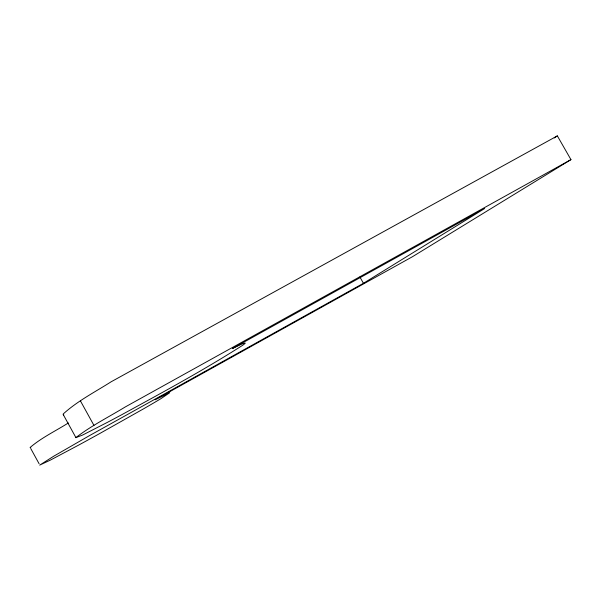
<?xml version="1.0" encoding="UTF-8"?>
<svg xmlns="http://www.w3.org/2000/svg" width="601" height="601" viewBox="0 0 601 601"><rect width="100%" height="100%" fill="white"/><g stroke="black" fill="none" stroke-linecap="round" stroke-linejoin="round"><path stroke-width="0.9" d="M554.235 137.952L557.345 135.879L570.95 159.626L412.571 256.65L155.148 399.793L169.715 392.731L160.91 398.673A84.703 1.555 -29 0 1 143.143 409.063L99.39 433.719A57.448 1.037 -29 0 1 78.618 445.116L50.364 460.118L39.704 465.121L53.602 456.279L89.083 435.845L363.44 283.296L484.676 208.509L232.317 348.58L241.542 344.155L245.17 342.991A142.414 3.538 -29 0 1 242.654 345.29C203.536 370.254 162.646 392.355 121.943 414.6A106.452 2.614 -29.1 0 1 107.376 422.368L82.638 435.041L75.809 437.648C91.044 425.899 108.623 417.079 125.113 407.042L570.95 159.626M557.345 135.879L111.14 381.785C94.943 392.077 77.424 401.025 63.218 413.976L63.128 414.637L63.774 414.893M68.349 422.961C55.585 431.015 41.477 437.708 30.05 447.535L30.726 447.55M359.886 276.986L363.44 283.296M80.429 400.897L93.966 425.433M63.375 414.818L75.981 437.708M30.689 448.429L39.103 463.754"/></g></svg>
